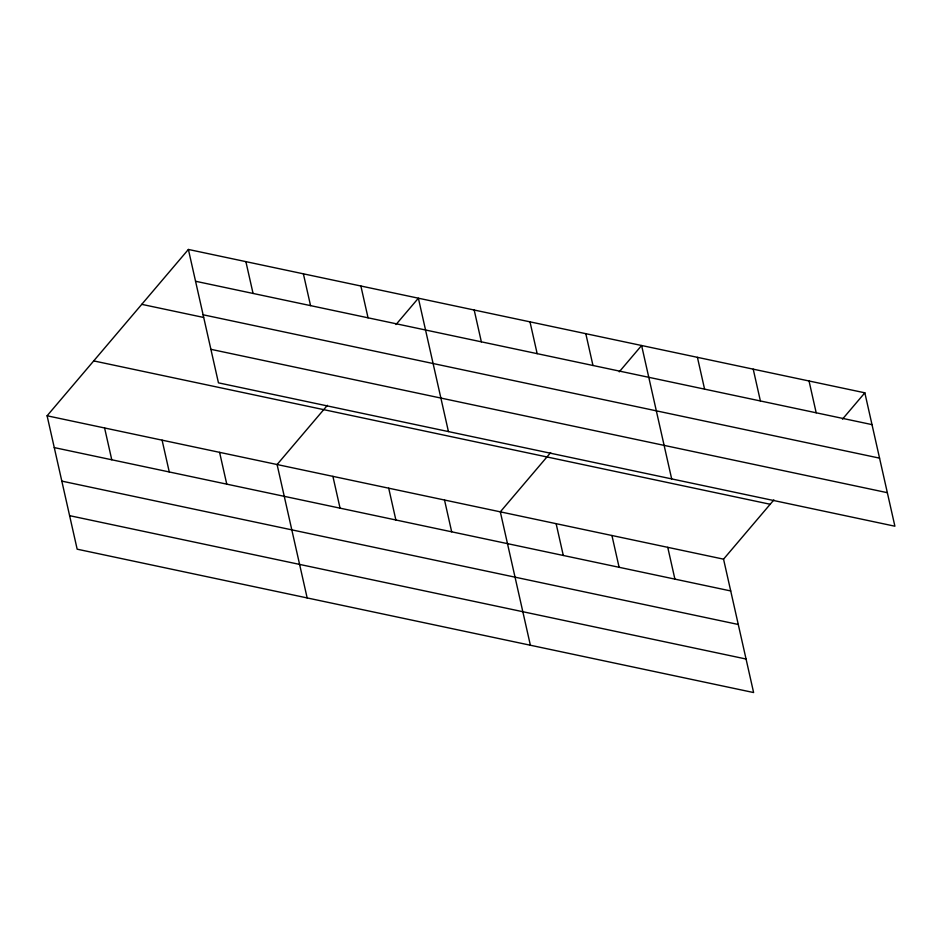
<?xml version="1.0" encoding="UTF-8"?>
<svg xmlns="http://www.w3.org/2000/svg" width="942" height="942" viewBox="0 0 942 942"><rect width="100%" height="100%" fill="white"/><g stroke="black" fill="none" stroke-linecap="round" stroke-linejoin="round"><path stroke-width="1.41" d="M773.877 499.908L723.55 559.159L753.612 692.547L77.162 549.186L47.1 415.787L188.388 249.453L864.838 392.814L894.9 526.213L218.45 382.841L188.388 249.453M327.416 405.296L277.089 464.536L307.151 597.923M396.005 324.543L418.378 298.202L448.439 431.589M550.646 452.607L500.32 511.847L530.381 645.235M619.235 371.855L641.608 345.502L671.67 478.901M842.454 419.166L864.838 392.814M195.559 281.258L872.009 424.618M203.107 314.781L879.557 458.142M141.759 304.348L203.578 317.442M210.89 349.317L887.34 492.69M93.729 360.904L770.179 504.264M47.1 415.787L723.55 559.159M54.271 447.591L730.721 590.952M61.819 481.115L738.269 624.475M69.602 515.663L746.052 659.023M809.037 380.992L816.196 412.796M753.223 369.158L760.394 400.962M697.421 357.336L704.581 389.14M667.748 547.326L674.908 579.13M585.806 333.68L592.965 365.484M611.935 535.503L619.106 567.296M529.993 321.858L537.164 353.65M556.133 523.67L563.292 555.474M474.191 310.024L481.35 341.828M444.518 500.014L451.677 531.818M360.88 286.015L368.051 317.819M388.705 488.192L395.875 519.996M303.383 273.828L310.554 305.632M332.903 476.358L340.062 508.162M245.886 261.64L253.057 293.445M219.592 452.348L226.763 484.153M162.095 440.161L169.266 471.966M104.597 427.974L111.768 459.778"/></g></svg>
